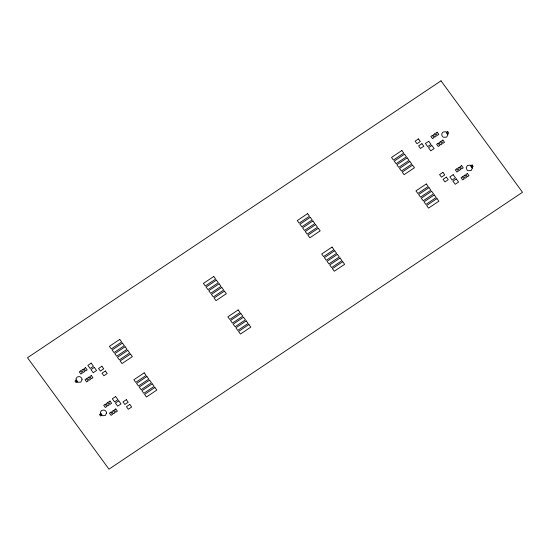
<?xml version="1.0" encoding="UTF-8"?>
<svg xmlns="http://www.w3.org/2000/svg" width="550" height="550" viewBox="0 0 550 550"><rect width="100%" height="100%" fill="white"/><g stroke="black" fill="none" stroke-linecap="round" stroke-linejoin="round"><path stroke-width="0.82" d="M82.046 379.638L80.912 381.927A2.234 2.138 21.2 0 1 80.616 382.119L77.756 382.264A3.843 3.671 21.2 0 1 77.44 382.106L77.048 381.831A2.317 2.214 21.2 0 1 76.78 381.597L76.691 381.507A2.228 2.131 21.2 0 1 76.464 381.232A2.255 2.159 21.2 0 1 76.216 380.827L75.962 378.799L77.014 377.197A2.234 2.138 21.2 0 1 77.309 376.998L79.248 376.599A3.156 3.018 21.2 0 1 79.599 376.668L79.833 376.723A3.156 3.018 21.2 0 1 80.156 376.853L81.146 377.527A2.255 2.159 21.2 0 1 81.462 377.891A2.282 2.186 21.2 0 1 81.709 378.29L82.046 379.638M106.487 413.071L105.353 415.36A2.234 2.138 21.2 0 1 105.064 415.553L102.204 415.697A3.843 3.671 21.2 0 1 101.887 415.539L101.489 415.264A2.317 2.214 21.2 0 1 101.221 415.03A2.282 2.186 21.2 0 1 100.911 414.666A2.255 2.159 21.2 0 1 100.664 414.26L100.409 412.232L101.461 410.63A2.234 2.138 21.2 0 1 101.75 410.431L103.696 410.032A3.156 3.018 21.2 0 1 104.046 410.101L104.28 410.156A3.156 3.018 21.2 0 1 104.603 410.286L105.593 410.96A2.255 2.159 21.2 0 1 105.902 411.324A2.228 2.131 21.2 0 1 106.095 411.62L106.377 412.266A4.799 4.586 21.2 0 1 106.453 412.61L106.487 413.071M447.899 134.654L446.765 136.943A2.241 2.145 21.2 0 1 446.469 137.142L443.609 137.287A3.843 3.671 21.2 0 1 443.293 137.122L442.901 136.854A2.317 2.214 21.2 0 1 442.633 136.613L441.891 135.424L441.794 133.932A3.087 2.956 21.2 0 1 441.877 133.595L442.867 132.213A2.241 2.145 21.2 0 1 443.163 132.021L445.686 131.746A3.156 3.018 21.2 0 1 446.022 131.869L447.315 132.907L447.899 134.654M472.34 168.087L471.206 170.376A2.241 2.145 21.2 0 1 470.917 170.576L468.057 170.72A3.843 3.671 21.2 0 1 467.741 170.555L467.342 170.287A2.317 2.214 21.2 0 1 467.074 170.046L466.194 167.702L467.314 165.646A2.241 2.145 21.2 0 1 467.603 165.454L470.133 165.179A3.156 3.018 21.2 0 1 470.47 165.303L471.763 166.341L472.34 168.087M441.018 80.829L27.5 357.727L108.983 469.171L522.5 192.273L441.018 80.829M418.467 138.923L415.14 141.151L417.01 143.715L420.337 141.481L418.467 138.923M119.769 339.405L109.429 346.328L111.334 348.934L121.674 342.011L119.769 339.405M213.751 276.478L203.411 283.401L205.315 286L215.655 279.077L213.751 276.478M307.587 213.641L297.248 220.571L299.145 223.169L309.485 216.246L307.587 213.641M401.851 150.528L391.511 157.451L393.408 160.05L403.748 153.127L401.851 150.528M91.19 363.131L87.862 365.358L90.131 368.473L93.466 366.238L91.19 363.131M80.747 370.879L79.269 371.869L80.871 374.062L82.349 373.072L80.747 370.879M83.153 369.27L81.675 370.26L83.277 372.453L84.755 371.463L83.153 369.27M85.559 367.661L84.074 368.651L85.683 370.844L87.161 369.854L85.559 367.661M432.355 135.438L430.877 136.428L432.479 138.621L433.957 137.631L432.355 135.438M434.761 133.829L433.283 134.819L434.885 137.012L436.363 136.022L434.761 133.829M437.168 132.213L435.689 133.21L437.291 135.396L438.769 134.406L437.168 132.213M122.444 343.062L112.104 349.993L114.008 352.591L124.348 345.668L122.444 343.062M216.425 280.136L206.085 287.059L207.989 289.657L218.329 282.734L216.425 280.136M310.262 217.305L299.922 224.228L301.819 226.827L312.159 219.904L310.262 217.305M404.525 154.186L394.185 161.109L396.082 163.708L406.422 156.784L404.525 154.186M421.946 143.681L418.612 145.908L420.489 148.466L423.816 146.238L421.946 143.681M428.739 141.254L425.411 143.481L427.68 146.596L431.014 144.361L428.739 141.254M125.118 346.72L114.778 353.643L116.676 356.242L127.016 349.319L125.118 346.72M219.099 283.786L208.759 290.709L210.657 293.308L220.997 286.385L219.099 283.786M312.929 220.956L302.589 227.879L304.494 230.478L314.834 223.554L312.929 220.956M407.192 157.836L396.853 164.759L398.757 167.358L409.097 160.435L407.192 157.836M94.291 367.373L90.963 369.607L93.239 372.714L96.566 370.48L94.291 367.373M76.505 380.119L75.027 381.109L76.093 382.566L77.571 381.576L76.505 380.119M447.686 131.567L446.208 132.557L447.274 134.021L448.752 133.031L447.686 131.567M101.867 366.245L98.539 368.479L100.409 371.037L103.744 368.803L101.867 366.245M431.839 145.496L428.512 147.73L430.781 150.838L434.115 148.603L431.839 145.496M127.792 350.377L117.453 357.301L119.35 359.899L129.69 352.976L127.792 350.377M221.774 287.444L211.434 294.367L213.331 296.972L223.671 290.043L221.774 287.444M315.604 224.613L305.264 231.536L307.168 234.135L317.508 227.212L315.604 224.613M409.867 161.494L399.527 168.417L401.431 171.016L411.771 164.093L409.867 161.494M86.494 378.744L85.016 379.734L86.618 381.927L88.096 380.93L86.494 378.744M88.901 377.128L87.422 378.118L89.024 380.311L90.502 379.321L88.901 377.128M91.307 375.519L89.822 376.509L91.431 378.703L92.909 377.712L91.307 375.519M438.103 143.303L436.624 144.292L438.226 146.479L439.704 145.489L438.103 143.303M440.509 141.687L439.031 142.677L440.632 144.87L442.111 143.88L440.509 141.687M442.915 140.078L441.437 141.068L443.039 143.261L444.517 142.271L442.915 140.078M130.467 354.035L120.127 360.958L122.024 363.557L132.364 356.634L130.467 354.035M224.448 291.101L214.108 298.024L216.006 300.63L226.346 293.7L224.448 291.101M318.278 228.271L307.938 235.194L309.843 237.792L320.183 230.869L318.278 228.271M412.541 165.151L402.201 172.074L404.106 174.673L414.446 167.75L412.541 165.151M105.346 370.996L102.011 373.23L103.888 375.788L107.216 373.56L105.346 370.996M442.915 172.356L439.581 174.584L441.451 177.148L444.785 174.914L442.915 172.356M144.217 372.838L133.877 379.761L135.774 382.367L146.121 375.444L144.217 372.838M238.198 309.911L227.858 316.834L229.756 319.433L240.103 312.51L238.198 309.911M332.028 247.074L321.688 254.004L323.593 256.603L333.933 249.679L332.028 247.074M426.291 183.961L415.951 190.884L417.856 193.483L428.196 186.56L426.291 183.961M115.637 396.564L112.303 398.791L114.579 401.906L117.906 399.671L115.637 396.564M105.194 404.312L103.716 405.302L105.318 407.495L106.796 406.505L105.194 404.312M107.601 402.703L106.123 403.693L107.724 405.886L109.203 404.896L107.601 402.703M110 401.094L108.522 402.084L110.124 404.277L111.602 403.288L110 401.094M456.803 168.871L455.324 169.861L456.926 172.054L458.404 171.064L456.803 168.871M459.209 167.262L457.731 168.252L459.332 170.445L460.811 169.455L459.209 167.262M461.615 165.646L460.137 166.636L461.739 168.829L463.217 167.839L461.615 165.646M146.891 376.496L136.551 383.426L138.456 386.024L148.796 379.101L146.891 376.496M240.873 313.569L230.532 320.492L232.43 323.091L242.777 316.168L240.873 313.569M334.709 250.738L324.363 257.661L326.267 260.26L336.607 253.337L334.709 250.738M428.966 187.619L418.626 194.542L420.53 197.141L430.87 190.218L428.966 187.619M446.387 177.114L443.059 179.341L444.929 181.899L448.264 179.671L446.387 177.114M453.186 174.687L449.852 176.914L452.127 180.029L455.455 177.794L453.186 174.687M118.738 400.806L115.411 403.04L117.679 406.147L121.014 403.913L118.738 400.806M149.566 380.153L139.219 387.076L141.123 389.675L151.463 382.752L149.566 380.153M243.54 317.219L233.2 324.143L235.104 326.741L245.444 319.818L243.54 317.219M337.377 254.389L327.037 261.312L328.934 263.911L339.281 256.988L337.377 254.389M431.64 191.269L421.3 198.192L423.197 200.791L433.538 193.868L431.64 191.269M100.946 413.552L99.468 414.542L100.54 415.999L102.018 415.009L100.946 413.552M472.134 165L470.649 165.99L471.721 167.454L473.199 166.464L472.134 165M126.314 399.678L122.987 401.913L124.857 404.47L128.184 402.236L126.314 399.678M456.287 178.929L452.953 181.163L455.228 184.271L458.556 182.036L456.287 178.929M152.24 383.811L141.893 390.734L143.797 393.332L154.137 386.409L152.24 383.811M246.221 320.877L235.874 327.8L237.779 330.406L248.119 323.476L246.221 320.877M340.051 258.046L329.711 264.969L331.616 267.568L341.956 260.645L340.051 258.046M434.314 194.927L423.974 201.85L425.872 204.449L436.212 197.526L434.314 194.927M110.942 412.177L109.464 413.167L111.066 415.353L112.544 414.363L110.942 412.177M113.348 410.561L111.87 411.551L113.472 413.744L114.95 412.754L113.348 410.561M115.748 408.953L114.269 409.942L115.871 412.136L117.349 411.146L115.748 408.953M462.55 176.736L461.072 177.726L462.674 179.912L464.152 178.922L462.55 176.736M464.956 175.12L463.478 176.11L465.08 178.303L466.558 177.313L464.956 175.12M467.362 173.511L465.884 174.501L467.486 176.694L468.964 175.704L467.362 173.511M154.914 387.468L144.574 394.391L146.472 396.99L156.812 390.067L154.914 387.468M248.896 324.534L238.549 331.457L240.453 334.063L250.793 327.133L248.896 324.534M342.726 261.704L332.386 268.627L334.29 271.226L344.63 264.303L342.726 261.704M436.989 198.584L426.649 205.508L428.546 208.106L438.886 201.183L436.989 198.584M129.786 404.429L126.459 406.663L128.329 409.221L131.663 406.993L129.786 404.429"/></g></svg>
